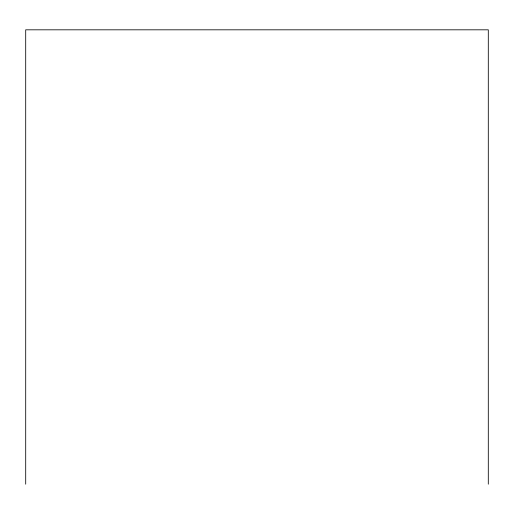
<?xml version="1.0" encoding="UTF-8"?>
<svg xmlns="http://www.w3.org/2000/svg" width="514" height="514" viewBox="0 0 514 514"><rect width="100%" height="100%" fill="white"/><g stroke="black" fill="none" stroke-linecap="round" stroke-linejoin="round"><path stroke-width="0.77" d="M488.3 484.182L488.3 29.818L25.7 29.818L25.7 484.182"/></g></svg>
